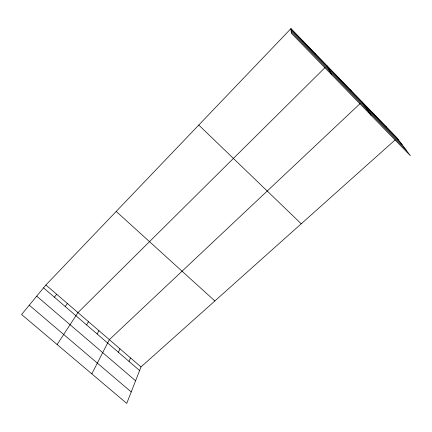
<?xml version="1.0" encoding="UTF-8"?>
<svg xmlns="http://www.w3.org/2000/svg" width="432" height="432" viewBox="0 0 432 432"><rect width="100%" height="100%" fill="white"/><g stroke="black" fill="none" stroke-linecap="round" stroke-linejoin="round"><path stroke-width="0.65" d="M395.21 139.855L140.994 366.941L126.749 403.396L21.6 314.491L45.911 284.974L290.963 28.604L397.202 138.073L410.4 155.758L291.368 33.291L290.963 28.604M129.011 361.417L130.518 357.912M118.357 352.247L119.966 348.818M91.822 373.864L109.345 339.66L360.094 103.604M97.13 333.985L98.955 330.701M86.562 324.891L88.495 321.689M57.121 344.525L77.965 312.606L325.053 67.549M65.205 306.509L67.354 303.458M54.405 297.221L56.673 294.251M29.263 305.186L131.225 391.937M36.704 296.152L135.589 380.776M43.535 287.863L139.595 370.521M45.911 284.974L140.994 366.941M116.203 211.432L214.855 300.964M198.769 125.053L301.234 223.803M291.001 29.052L398.477 139.779M291.114 30.353L402.143 144.698M291.238 31.79L406.188 150.12M385.571 126.09L386.716 127.661M373.842 113.999L374.846 115.436M362.005 101.806L371.088 115.312M350.417 89.867L351.157 91.028M338.731 77.825L339.336 78.851M326.943 65.68L331.808 74.898M315.052 53.428L315.382 54.167M303.059 41.067L303.242 41.666"/></g></svg>
